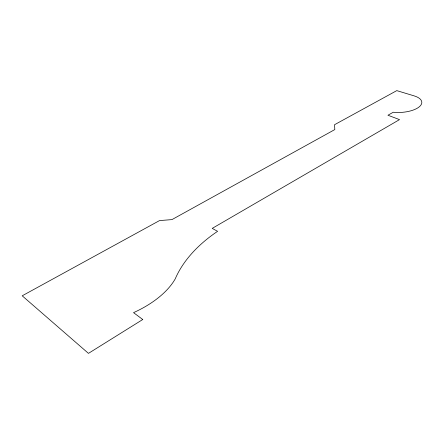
<?xml version="1.0" encoding="UTF-8"?>
<svg xmlns="http://www.w3.org/2000/svg" width="444" height="444" viewBox="0 0 444 444"><rect width="100%" height="100%" fill="white"/><g stroke="black" fill="none" stroke-linecap="round" stroke-linejoin="round"><path stroke-width="0.67" d="M142.757 319.508L88.456 353.374L22.2 295.804L159.518 220.585L171.945 219.608L334.826 129.565L334.526 124.725L396.781 90.626L414.119 95.871A21.312 8.985 -3.3 0 1 418.986 107.048A21.312 8.985 -3.3 0 1 393.223 112.249L387.951 115.246L399.528 119.614L212.221 228.383L217.588 231.324A162.271 100.999 -5.2 0 0 175.236 278.86A78.172 42.668 -16.8 0 1 133.539 312.637L142.757 319.508"/></g></svg>
